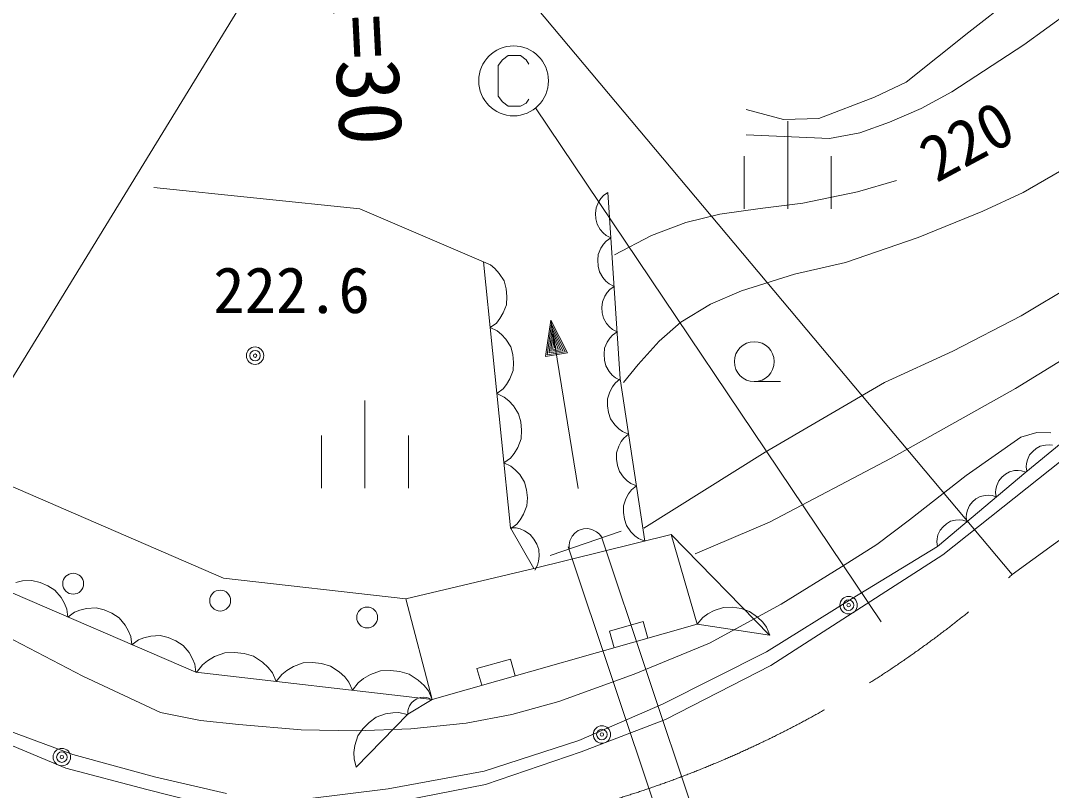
# Model space of a CAD drawing. Units: millimetres, scale not verified. Extents: x 40000 to 680000, y 20000 to 380000.
# Drawn here: x 409392 to 438952, y 266679 to 288756 of the extents above; entities that cross this region are included whole.
import ezdxf
from ezdxf.enums import TextEntityAlignment as Align

# ---------------------------------------------------------------- set-up
doc = ezdxf.new("R2010")
doc.units = ezdxf.units.MM
doc.header["$LTSCALE"] = 1000
doc.linetypes.add('CHAIN', pattern=[18.5, 12, -1.5, 3.5, -1.5])
for name, color, linetype, lineweight in [('M-BGD', 7, 'Continuous', 13), ('M-BGD-EXST', 7, 'Continuous', 13), ('M-BMK', 2, 'CHAIN', 13), ('M-STR-HTXT', 7, 'Continuous', 13)]:
    doc.layers.add(name, color=color, linetype=linetype, lineweight=lineweight)
doc.styles.add('ＭＳ ゴシック', font='')
doc.styles.get('ＭＳ ゴシック').set_extended_font_data('MS Gothic')

msp = doc.modelspace()

# ---------------------------------------------------------------- linework, layer by layer
at = {"layer": 'M-BGD'}
for p, q in [((436584, 288423), (438037, 289560)), ((434784, 286994), (436584, 288423)), ((433883, 286557), (434784, 286994)), ((432286, 285944), (433883, 286557)), ((430195, 286207), (431269, 285915)), ((431269, 285915), (432286, 285944)), ((431390, 285869), (431390, 283359)), ((430140, 284865), (430140, 283359)), ((432641, 284865), (432641, 283359)), ((419124, 283353), (413208, 283967)), ((426231, 283823), (426106, 283736)), ((426588, 278479), (426231, 283823)), ((425963, 283544), (425896, 283383)), ((426034, 283653), (425963, 283544)), ((426106, 283736), (426034, 283653)), ((422666, 281841), (419124, 283353)), ((425896, 283383), (425880, 283226)), ((425880, 283226), (425891, 283070)), ((425891, 283070), (425927, 282916)), ((425927, 282916), (426015, 282766)), ((426015, 282766), (426100, 282667)), ((426100, 282667), (426183, 282595)), ((426183, 282595), (426318, 282526)), ((426106, 282343), (426030, 282226)), ((426184, 282433), (426106, 282343)), ((426318, 282526), (426184, 282433)), ((425957, 282052), (425941, 281883)), ((426030, 282226), (425957, 282052)), ((422666, 281841), (423437, 274211)), ((422867, 281747), (422666, 281841)), ((422992, 281645), (422867, 281747)), ((425941, 281883), (425952, 281715)), ((425952, 281715), (425991, 281550)), ((423120, 281505), (422992, 281645)), ((423257, 281290), (423120, 281505)), ((425991, 281550), (426086, 281388)), ((423317, 281067), (423257, 281290)), ((426086, 281388), (426178, 281282)), ((426178, 281282), (426267, 281203)), ((426267, 281203), (426413, 281129)), ((426413, 281129), (426288, 281042)), ((423340, 280840), (423317, 281067)), ((423326, 280609), (423340, 280840)), ((426145, 280850), (426077, 280689)), ((426216, 280959), (426145, 280850)), ((426288, 281042), (426216, 280959)), ((423235, 280371), (423326, 280609)), ((426077, 280689), (426062, 280532)), ((426062, 280532), (426073, 280376)), ((423137, 280208), (423235, 280371)), ((426073, 280376), (426109, 280223)), ((422857, 279951), (423035, 280083)), ((423058, 279856), (422857, 279951)), ((423035, 280083), (423137, 280208)), ((424594, 280167), (424440, 279124)), ((424613, 280048), (424492, 279173)), ((425381, 275333), (424594, 280167)), ((425071, 279228), (424594, 280167)), ((425006, 279258), (424613, 280048)), ((426109, 280223), (426197, 280072)), ((426197, 280072), (426282, 279974)), ((426282, 279974), (426365, 279901)), ((423183, 279754), (423058, 279856)), ((423311, 279615), (423183, 279754)), ((424633, 279929), (424545, 279223)), ((424652, 279810), (424598, 279272)), ((424940, 279287), (424633, 279929)), ((424672, 279691), (424651, 279321)), ((424874, 279317), (424652, 279810)), ((424809, 279347), (424672, 279691)), ((426288, 279649), (426212, 279532)), ((426366, 279739), (426288, 279649)), ((426365, 279901), (426500, 279832)), ((426500, 279832), (426366, 279739)), ((423448, 279399), (423311, 279615)), ((423509, 279176), (423448, 279399)), ((424651, 279321), (424809, 279347)), ((424697, 279533), (424703, 279371)), ((424743, 279377), (424697, 279533)), ((424703, 279371), (424743, 279377)), ((426139, 279359), (426123, 279189)), ((426212, 279532), (426139, 279359)), ((423531, 278949), (423509, 279176)), ((424440, 279124), (425071, 279228)), ((424492, 279173), (425006, 279258)), ((424545, 279223), (424940, 279287)), ((424598, 279272), (424874, 279317)), ((426123, 279189), (426134, 279021)), ((423517, 278719), (423531, 278949)), ((426134, 279021), (426173, 278856)), ((426173, 278856), (426268, 278694)), ((423328, 278318), (423426, 278480)), ((423426, 278480), (423517, 278719)), ((426268, 278694), (426360, 278588)), ((426360, 278588), (426449, 278510)), ((426588, 278479), (426444, 278360)), ((426449, 278510), (426595, 278435)), ((427289, 273831), (426588, 278479)), ((423048, 278060), (423226, 278193)), ((423226, 278193), (423328, 278318)), ((426363, 278251), (426288, 278110)), ((426444, 278360), (426363, 278251)), ((430432, 278402), (431182, 278402)), ((423259, 277961), (423048, 278060)), ((423391, 277854), (423259, 277961)), ((426221, 277906), (426218, 277711)), ((426288, 278110), (426221, 277906)), ((440882, 278000), (438216, 275805)), ((419267, 277857), (419267, 275347)), ((423526, 277707), (423391, 277854)), ((423670, 277480), (423526, 277707)), ((426218, 277711), (426247, 277521)), ((441227, 277724), (435835, 273430)), ((423734, 277245), (423670, 277480)), ((426247, 277521), (426307, 277336)), ((426307, 277336), (426431, 277161)), ((423758, 277006), (423734, 277245)), ((423742, 276763), (423758, 277006)), ((426431, 277161), (426545, 277048)), ((426545, 277048), (426654, 276968)), ((418017, 276853), (418017, 275347)), ((420517, 276853), (420517, 275347)), ((423647, 276513), (423742, 276763)), ((426616, 276683), (426545, 276551)), ((426692, 276785), (426616, 276683)), ((426654, 276968), (426826, 276897)), ((426826, 276897), (426692, 276785)), ((423544, 276341), (423647, 276513)), ((426545, 276551), (426483, 276359)), ((438417, 276399), (438329, 276298)), ((438519, 276483), (438417, 276399)), ((438635, 276550), (438519, 276483)), ((438779, 276583), (438635, 276550)), ((438889, 276588), (438779, 276583)), ((438982, 276579), (438889, 276588)), ((423249, 276070), (423436, 276210)), ((423436, 276210), (423544, 276341)), ((426483, 276359), (426480, 276177)), ((426480, 276177), (426507, 275999)), ((438269, 276163), (438243, 276056)), ((438329, 276298), (438269, 276163)), ((423450, 275976), (423249, 276070)), ((423575, 275874), (423450, 275976)), ((423704, 275734), (423575, 275874)), ((426507, 275999), (426563, 275826)), ((426563, 275826), (426679, 275661)), ((438216, 275805), (435688, 273677)), ((437748, 275815), (437633, 275747)), ((437892, 275850), (437748, 275815)), ((438002, 275856), (437892, 275850)), ((438095, 275847), (438002, 275856)), ((438216, 275805), (438095, 275847)), ((438243, 276056), (438233, 275962)), ((438233, 275962), (438252, 275835)), ((415212, 272762), (408335, 275740)), ((423840, 275519), (423704, 275734)), ((423901, 275296), (423840, 275519)), ((426679, 275661), (426786, 275556)), ((426786, 275556), (426888, 275480)), ((437445, 275560), (437386, 275424)), ((437532, 275662), (437445, 275560)), ((437633, 275747), (437532, 275662)), ((423924, 275069), (423901, 275296)), ((426906, 275295), (426826, 275185)), ((426888, 275480), (427050, 275414)), ((427050, 275414), (426906, 275295)), ((437361, 275316), (437353, 275223)), ((437353, 275223), (437373, 275096)), ((437386, 275424), (437361, 275316)), ((423909, 274838), (423924, 275069)), ((426750, 275045), (426684, 274840)), ((426826, 275185), (426750, 275045)), ((436689, 274952), (436602, 274850)), ((436790, 275037), (436689, 274952)), ((436906, 275105), (436790, 275037)), ((437049, 275140), (436906, 275105)), ((437159, 275146), (437049, 275140)), ((437252, 275138), (437159, 275146)), ((437373, 275096), (437252, 275138)), ((423818, 274600), (423909, 274838)), ((426684, 274840), (426680, 274646)), ((426680, 274646), (426709, 274456)), ((436543, 274714), (436518, 274606)), ((436602, 274850), (436543, 274714)), ((423618, 274313), (423720, 274437)), ((423720, 274437), (423818, 274600)), ((426709, 274456), (426769, 274271)), ((435947, 274327), (435846, 274242)), ((436063, 274396), (435947, 274327)), ((436206, 274430), (436063, 274396)), ((436316, 274436), (436206, 274430)), ((436409, 274428), (436316, 274436)), ((436530, 274386), (436409, 274428)), ((436518, 274606), (436510, 274513)), ((436510, 274513), (436530, 274386)), ((423437, 274211), (424114, 273041)), ((423601, 274208), (423437, 274211)), ((423440, 274180), (423618, 274313)), ((423715, 274177), (423601, 274208)), ((423844, 274123), (423715, 274177)), ((424001, 274019), (423844, 274123)), ((424575, 273412), (426619, 274109)), ((425285, 274056), (425209, 273967)), ((425385, 274133), (425285, 274056)), ((425537, 274184), (425385, 274133)), ((425663, 274185), (425537, 274184)), ((425777, 274161), (425663, 274185)), ((425904, 274098), (425777, 274161)), ((425993, 274023), (425904, 274098)), ((426070, 273922), (425993, 274023)), ((426769, 274271), (426893, 274095)), ((426893, 274095), (427007, 273983)), ((435759, 274140), (435700, 274004)), ((435846, 274242), (435759, 274140)), ((424109, 273888), (424001, 274019)), ((424193, 273742), (424109, 273888)), ((428045, 274020), (424114, 273041)), ((424253, 273583), (424193, 273742)), ((425147, 273840), (425123, 273726)), ((425123, 273726), (425123, 273600)), ((425209, 273967), (425147, 273840)), ((426039, 273983), (430444, 260831)), ((427007, 273983), (427116, 273902)), ((427116, 273902), (427289, 273831)), ((430873, 271131), (428045, 274020)), ((428045, 274020), (428798, 271445)), ((435675, 273897), (435667, 273803)), ((435667, 273803), (435687, 273676)), ((435700, 274004), (435675, 273897)), ((424264, 273395), (424253, 273583)), ((425091, 273665), (429496, 260513)), ((433236, 272178), (435688, 273677)), ((414418, 270067), (407097, 273222)), ((424138, 272999), (424217, 273141)), ((424217, 273141), (424248, 273256)), ((424248, 273256), (424264, 273395)), ((435835, 273430), (430907, 270256)), ((424114, 273041), (420441, 272175)), ((409449, 272687), (409254, 272640)), ((409717, 272702), (409449, 272687)), ((409953, 272644), (409717, 272702)), ((410173, 272549), (409953, 272644)), ((410378, 272417), (410173, 272549)), ((420441, 272175), (415212, 272762)), ((410551, 272212), (410378, 272417)), ((410650, 272039), (410551, 272212)), ((410713, 271881), (410650, 272039)), ((420441, 272175), (421196, 269289)), ((430785, 270653), (433236, 272178)), ((410744, 271650), (410713, 271881)), ((410933, 271786), (410744, 271650)), ((411091, 271849), (410933, 271786)), ((411286, 271896), (411091, 271849)), ((411554, 271911), (411286, 271896)), ((411790, 271853), (411554, 271911)), ((412010, 271758), (411790, 271853)), ((412215, 271626), (412010, 271758)), ((429097, 271739), (428954, 271634)), ((429282, 271839), (429097, 271739)), ((429550, 271926), (429282, 271839)), ((429806, 271930), (429550, 271926)), ((430055, 271892), (429806, 271930)), ((430298, 271813), (430055, 271892)), ((430528, 271651), (430298, 271813)), ((412388, 271421), (412215, 271626)), ((412487, 271247), (412388, 271421)), ((421196, 269289), (428798, 271445)), ((427242, 271523), (426280, 271250)), ((427379, 271042), (427242, 271523)), ((428954, 271634), (428798, 271445)), ((428798, 271445), (430873, 271131)), ((430676, 271501), (430528, 271651)), ((430781, 271357), (430676, 271501)), ((412550, 271089), (412487, 271247)), ((412581, 270858), (412550, 271089)), ((413122, 271104), (412928, 271057)), ((413390, 271119), (413122, 271104)), ((413626, 271061), (413390, 271119)), ((426280, 271250), (426416, 270769)), ((430874, 271131), (430781, 271357)), ((412770, 270995), (412581, 270858)), ((412928, 271057), (412770, 270995)), ((413847, 270966), (413626, 271061)), ((414051, 270834), (413847, 270966)), ((414224, 270629), (414051, 270834)), ((414324, 270456), (414224, 270629)), ((414955, 270514), (414756, 270398)), ((415245, 270620), (414955, 270514)), ((415524, 270634), (415245, 270620)), ((415799, 270603), (415524, 270634)), ((416067, 270526), (415799, 270603)), ((416326, 270357), (416067, 270526)), ((427799, 269154), (430785, 270653)), ((414386, 270298), (414324, 270456)), ((414418, 270067), (414386, 270298)), ((414604, 270277), (414440, 270064)), ((414756, 270398), (414604, 270277)), ((416493, 270199), (416326, 270357)), ((416614, 270046), (416493, 270199)), ((417218, 270233), (417028, 270122)), ((417495, 270334), (417218, 270233)), ((417762, 270347), (417495, 270334)), ((418024, 270317), (417762, 270347)), ((418282, 270243), (418024, 270317)), ((418529, 270082), (418282, 270243)), ((423441, 270445), (422479, 270173)), ((423577, 269964), (423441, 270445)), ((430907, 270256), (427886, 268716)), ((421196, 269289), (414418, 270067)), ((416725, 269802), (416614, 270046)), ((416881, 270006), (416725, 269802)), ((417028, 270122), (416881, 270006)), ((418689, 269931), (418529, 270082)), ((418805, 269785), (418689, 269931)), ((419227, 269885), (419074, 269764)), ((419426, 270001), (419227, 269885)), ((419716, 270107), (419426, 270001)), ((419995, 270121), (419716, 270107)), ((420269, 270090), (419995, 270121)), ((420538, 270013), (420269, 270090)), ((420797, 269844), (420538, 270013)), ((422479, 270173), (422615, 269692)), ((418911, 269551), (418805, 269785)), ((419074, 269764), (418911, 269551)), ((420964, 269686), (420797, 269844)), ((421085, 269533), (420964, 269686)), ((420756, 269305), (420674, 269256)), ((420846, 269341), (420756, 269305)), ((420953, 269349), (420846, 269341)), ((421033, 269341), (420953, 269349)), ((421099, 269324), (421033, 269341)), ((421196, 269289), (421085, 269533)), ((421181, 269280), (421099, 269324)), ((420495, 268869), (421196, 269289)), ((420511, 269028), (420495, 268962)), ((420542, 269102), (420511, 269028)), ((420599, 269193), (420542, 269102)), ((420674, 269256), (420599, 269193)), ((425400, 268111), (427799, 269154)), ((419017, 267348), (420495, 268869)), ((419590, 268782), (419384, 268630)), ((419856, 268874), (419590, 268782)), ((420063, 268907), (419856, 268874)), ((420242, 268910), (420063, 268907)), ((420480, 268854), (420242, 268910)), ((420495, 268962), (420495, 268869)), ((427886, 268716), (425468, 267783)), ((408278, 268673), (410890, 267709)), ((419209, 268449), (419063, 268239)), ((419384, 268630), (419209, 268449)), ((410685, 267316), (408129, 268389)), ((419063, 268239), (418978, 267971)), ((422682, 267227), (425400, 268111)), ((418978, 267971), (418951, 267762)), ((410890, 267709), (413235, 267067)), ((418951, 267762), (418954, 267584)), ((418954, 267584), (419017, 267348)), ((425468, 267783), (422725, 266849)), ((413010, 266709), (410685, 267316)), ((419936, 266719), (422682, 267227)), ((413235, 267067), (415299, 266585)), ((415009, 266196), (413010, 266709)), ((417538, 266425), (419936, 266719)), ((422725, 266849), (419890, 266289))]:
    msp.add_line(p, q, dxfattribs=at)
for points in [[(451070, 300167), (450072, 298660), (449075, 297345), (447806, 295806), (446415, 294329), (445007, 293293), (443619, 292140), (441991, 290841), (440138, 289502), (438158, 288064), (436093, 286716), (435217, 286232), (434306, 285844), (433460, 285538), (432587, 285376), (430195, 285478)], [(453731, 297708), (452316, 296017), (450925, 294507), (448008, 291509), (444933, 288516), (442119, 286447), (439185, 284425), (438143, 283826), (436986, 283287), (435127, 282537), (433044, 281821), (431589, 281482), (430063, 281002), (429179, 280623), (428322, 280106), (427707, 279565), (427103, 278892), (426681, 278374)], [(427261, 274204), (430746, 276383), (434164, 278380), (436127, 279276), (438085, 280285), (439586, 281191), (441238, 282324), (442871, 283532), (444540, 284904), (446632, 286847), (448905, 289108), (450680, 290965), (452343, 292863), (455108, 296436)], [(456915, 293984), (456343, 293769), (455989, 293503), (455380, 292587), (454620, 291647), (451910, 289004), (449282, 286576), (446101, 283895), (443054, 281475), (440596, 279847), (437922, 278202), (434354, 276207), (430868, 274371), (428733, 273464)], [(426419, 282037), (427488, 282588), (428467, 282963), (429441, 283201), (430605, 283371), (431821, 283524), (433389, 283846), (434507, 284173)], [(438937, 276935), (438534, 276945), (438075, 276812), (436510, 275712), (434881, 274438), (433949, 273727), (432931, 273088), (431206, 272024), (429148, 270904), (426991, 270008), (424831, 269226), (423480, 268854), (422174, 268606), (420581, 268441), (419029, 268388), (417441, 268420), (415649, 268567), (414548, 268679), (413404, 268916), (411172, 269955), (408977, 271106)]]:
    msp.add_lwpolyline(points, dxfattribs=at)
for centre in [(410900, 272606), (415115, 272122), (419330, 271638)]:
    msp.add_circle(centre, 300, dxfattribs=at)
for centre, major_axis in [((416116, 279147), (0, 251)), ((430432, 278975), (0, 572)), ((416116, 279147), (0, 151)), ((416116, 279147), (0, 50.2)), ((433137, 271991), (0, 251)), ((433137, 271991), (0, 151)), ((433137, 271991), (0, 50.2)), ((426062, 268281), (0, 251)), ((426062, 268281), (0, 151)), ((426062, 268281), (0, 50.2)), ((410575, 267634), (0, 251)), ((410575, 267634), (0, 151)), ((410575, 267634), (0, 50.2))]:
    msp.add_ellipse(centre, major_axis=major_axis, ratio=0.995969, dxfattribs=at)
at = {"layer": 'M-BGD-EXST'}
for p, q in [((423210, 287631), (423090, 287470)), ((423370, 287751), (423210, 287631)), ((423730, 287751), (423370, 287751)), ((423890, 287631), (423730, 287751)), ((423970, 287510), (423890, 287631)), ((423090, 287470), (423090, 286586)), ((423090, 286586), (423210, 286426)), ((423890, 286386), (423970, 286506)), ((423210, 286426), (423370, 286305)), ((423370, 286305), (423730, 286305)), ((423730, 286305), (423890, 286386)), ((424155, 286250), (434074, 271516))]:
    msp.add_line(p, q, dxfattribs=at)
msp.add_ellipse((423530, 287028), major_axis=(0, 1004), ratio=0.995969, dxfattribs=at)
at = {"layer": 'M-BMK'}
msp.add_line((437830, 272870), (455634, 285843), dxfattribs=at)
msp.add_ellipse((417753, 295257), major_axis=(0, 30125), ratio=0.995969, start_param=2.637296, end_param=3.874666, dxfattribs=at)
at = {"layer": 'M-STR-HTXT'}
for p, q in [((403255, 268882), (419262, 295003)), ((419262, 295003), (437830, 272870))]:
    msp.add_line(p, q, dxfattribs=at)

# ---------------------------------------------------------------- texts
at = {"layer": 'M-BGD', "style": 'ＭＳ ゴシック'}
msp.add_text('220', height=1320, rotation=28.196, dxfattribs=at).set_placement((435836, 283738), align=Align.BOTTOM_LEFT)
msp.add_text('222.6', height=1320, dxfattribs=at).set_placement((414917, 279972), align=Align.BOTTOM_LEFT)
at = {"layer": 'M-STR-HTXT', "style": 'ＭＳ ゴシック'}
msp.add_text('R=30', height=1833, rotation=272.888, dxfattribs=at).set_placement((417757, 290088), align=Align.BOTTOM_LEFT)

doc.saveas('drawing.dxf')
